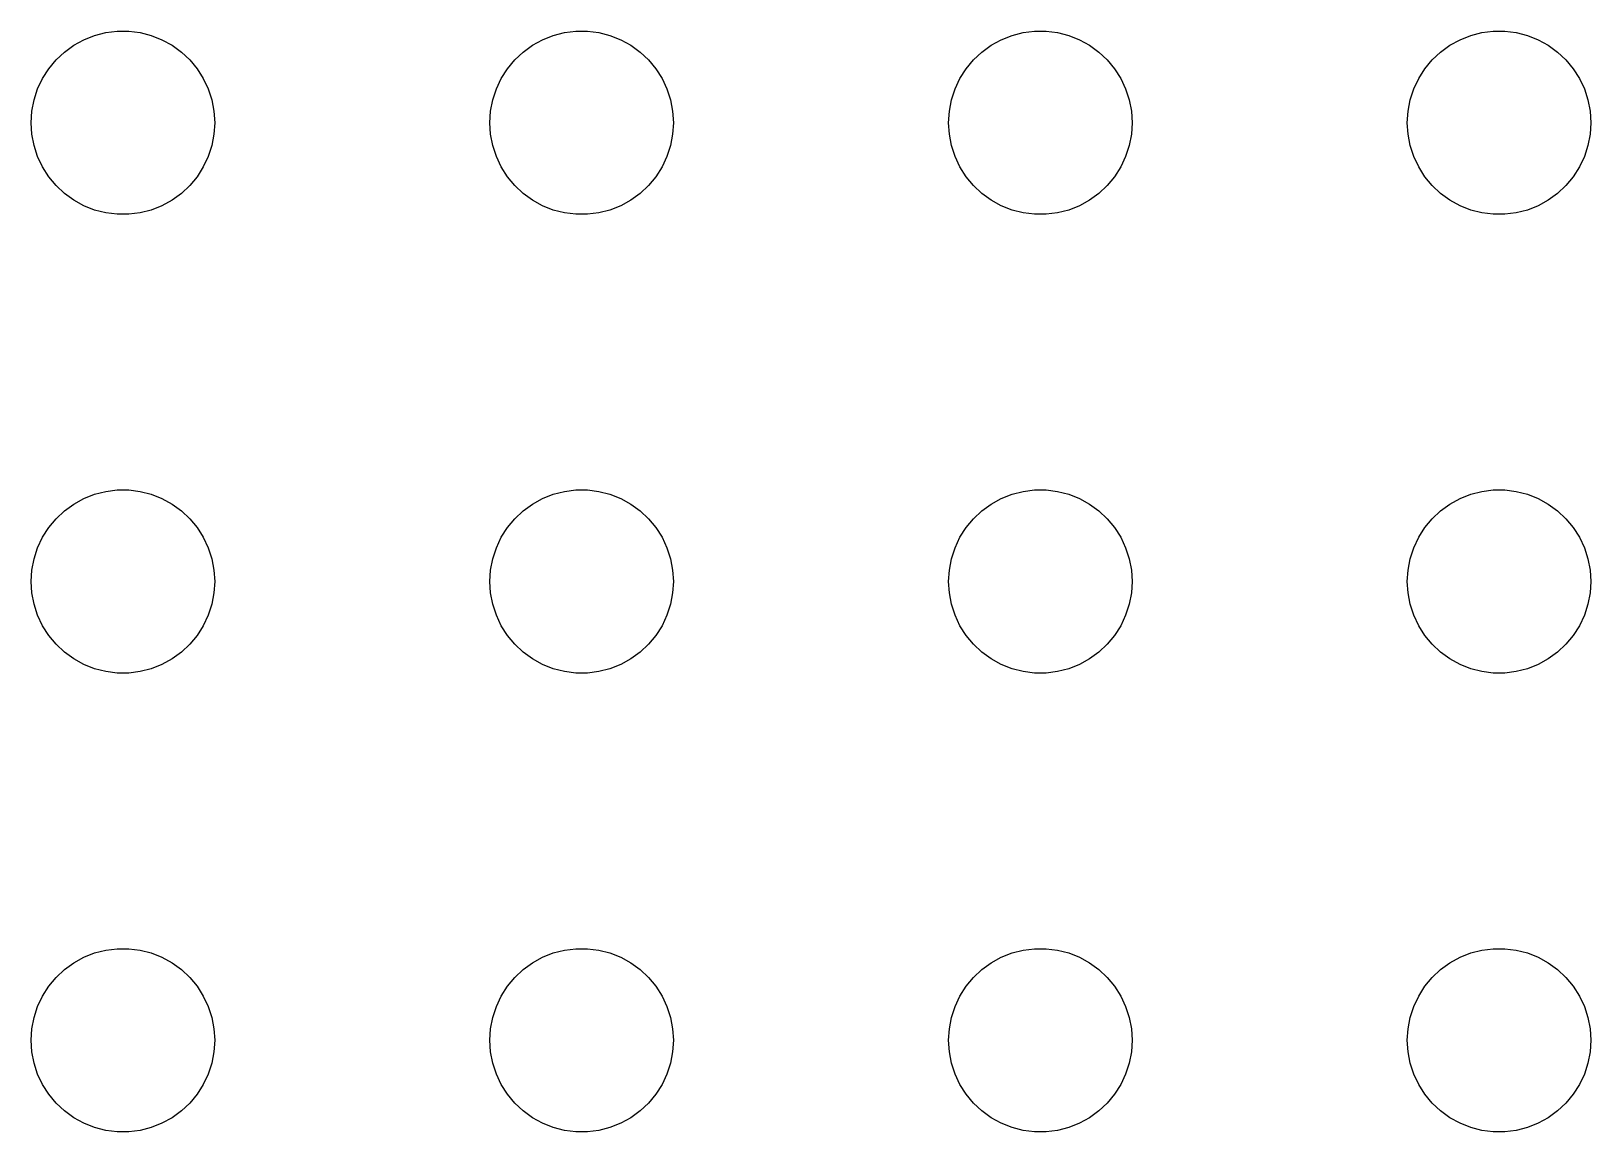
# Model space of a CAD drawing. Header units: metres. Extents: x -134 to 134, y 62 to 166.
# Drawn here: x -31.5 to -6, y 90 to 108 of the extents above; entities that cross this region are included whole.
import ezdxf

# ---------------------------------------------------------------- set-up
doc = ezdxf.new("R2010")
doc.units = ezdxf.units.M

msp = doc.modelspace()

# ---------------------------------------------------------------- linework, layer by layer
for p, q in [((-30.6387, 107.857), (-30.4635, 107.927)), ((-30.4635, 107.927), (-30.2811, 107.973)), ((-30.2811, 107.973), (-30.0942, 107.997)), ((-30.0942, 107.997), (-29.9058, 107.997)), ((-29.9058, 107.997), (-29.7189, 107.973)), ((-29.7189, 107.973), (-29.5365, 107.927)), ((-29.5365, 107.927), (-29.3613, 107.857)), ((-23.1387, 107.857), (-22.9635, 107.927)), ((-22.9635, 107.927), (-22.7811, 107.973)), ((-22.7811, 107.973), (-22.5942, 107.997)), ((-22.5942, 107.997), (-22.4058, 107.997)), ((-22.4058, 107.997), (-22.2189, 107.973)), ((-22.2189, 107.973), (-22.0365, 107.927)), ((-22.0365, 107.927), (-21.8613, 107.857)), ((-15.6387, 107.857), (-15.4635, 107.927)), ((-15.4635, 107.927), (-15.2811, 107.973)), ((-15.2811, 107.973), (-15.0942, 107.997)), ((-15.0942, 107.997), (-14.9058, 107.997)), ((-14.9058, 107.997), (-14.7189, 107.973)), ((-14.7189, 107.973), (-14.5365, 107.927)), ((-14.5365, 107.927), (-14.3613, 107.857)), ((-8.13866, 107.857), (-7.96352, 107.927)), ((-7.96352, 107.927), (-7.78107, 107.973)), ((-7.78107, 107.973), (-7.59418, 107.997)), ((-7.59418, 107.997), (-7.40581, 107.997)), ((-7.40581, 107.997), (-7.21892, 107.973)), ((-7.21892, 107.973), (-7.03647, 107.927)), ((-7.03647, 107.927), (-6.86133, 107.857)), ((-31.0934, 107.527), (-30.9561, 107.656)), ((-30.9561, 107.656), (-30.8037, 107.766)), ((-30.8037, 107.766), (-30.6387, 107.857)), ((-29.3613, 107.857), (-29.1963, 107.766)), ((-29.1963, 107.766), (-29.0439, 107.656)), ((-29.0439, 107.656), (-28.9065, 107.527)), ((-23.5934, 107.527), (-23.4561, 107.656)), ((-23.4561, 107.656), (-23.3037, 107.766)), ((-23.3037, 107.766), (-23.1387, 107.857)), ((-21.8613, 107.857), (-21.6963, 107.766)), ((-21.6963, 107.766), (-21.5439, 107.656)), ((-21.5439, 107.656), (-21.4065, 107.527)), ((-16.0934, 107.527), (-15.9561, 107.656)), ((-15.9561, 107.656), (-15.8037, 107.766)), ((-15.8037, 107.766), (-15.6387, 107.857)), ((-14.3613, 107.857), (-14.1963, 107.766)), ((-14.1963, 107.766), (-14.0439, 107.656)), ((-14.0439, 107.656), (-13.9065, 107.527)), ((-8.59344, 107.527), (-8.45613, 107.656)), ((-8.45613, 107.656), (-8.30373, 107.766)), ((-8.30373, 107.766), (-8.13866, 107.857)), ((-6.86133, 107.857), (-6.69626, 107.766)), ((-6.69626, 107.766), (-6.54385, 107.656)), ((-6.54385, 107.656), (-6.40654, 107.527)), ((-31.3145, 107.223), (-31.2135, 107.382)), ((-31.2135, 107.382), (-31.0934, 107.527)), ((-28.9065, 107.527), (-28.7865, 107.382)), ((-28.7865, 107.382), (-28.6855, 107.223)), ((-23.8145, 107.223), (-23.7135, 107.382)), ((-23.7135, 107.382), (-23.5934, 107.527)), ((-21.4065, 107.527), (-21.2865, 107.382)), ((-21.2865, 107.382), (-21.1855, 107.223)), ((-16.3145, 107.223), (-16.2135, 107.382)), ((-16.2135, 107.382), (-16.0934, 107.527)), ((-13.9065, 107.527), (-13.7865, 107.382)), ((-13.7865, 107.382), (-13.6855, 107.223)), ((-8.81445, 107.223), (-8.71352, 107.382)), ((-8.71352, 107.382), (-8.59344, 107.527)), ((-6.40654, 107.527), (-6.28647, 107.382)), ((-6.28647, 107.382), (-6.18553, 107.223)), ((-31.3947, 107.052), (-31.3145, 107.223)), ((-28.6855, 107.223), (-28.6053, 107.052)), ((-23.8947, 107.052), (-23.8145, 107.223)), ((-21.1855, 107.223), (-21.1053, 107.052)), ((-16.3947, 107.052), (-16.3145, 107.223)), ((-13.6855, 107.223), (-13.6053, 107.052)), ((-8.89465, 107.052), (-8.81445, 107.223)), ((-6.18553, 107.223), (-6.10533, 107.052)), ((-31.4882, 106.688), (-31.4529, 106.873)), ((-31.4529, 106.873), (-31.3947, 107.052)), ((-28.6053, 107.052), (-28.5471, 106.873)), ((-28.5471, 106.873), (-28.5118, 106.688)), ((-23.9882, 106.688), (-23.9529, 106.873)), ((-23.9529, 106.873), (-23.8947, 107.052)), ((-21.1053, 107.052), (-21.0471, 106.873)), ((-21.0471, 106.873), (-21.0118, 106.688)), ((-16.4882, 106.688), (-16.4529, 106.873)), ((-16.4529, 106.873), (-16.3947, 107.052)), ((-13.6053, 107.052), (-13.5471, 106.873)), ((-13.5471, 106.873), (-13.5118, 106.688)), ((-8.98816, 106.688), (-8.95287, 106.873)), ((-8.95287, 106.873), (-8.89465, 107.052)), ((-6.10533, 107.052), (-6.04712, 106.873)), ((-6.04712, 106.873), (-6.01183, 106.688)), ((-31.5, 106.5), (-31.4882, 106.688)), ((-28.5118, 106.688), (-28.5, 106.5)), ((-24, 106.5), (-23.9882, 106.688)), ((-21.0118, 106.688), (-21, 106.5)), ((-16.5, 106.5), (-16.4882, 106.688)), ((-13.5118, 106.688), (-13.5, 106.5)), ((-9, 106.5), (-8.98816, 106.688)), ((-6.01183, 106.688), (-6, 106.5)), ((-31.4882, 106.312), (-31.5, 106.5)), ((-28.5, 106.5), (-28.5118, 106.312)), ((-23.9882, 106.312), (-24, 106.5)), ((-21, 106.5), (-21.0118, 106.312)), ((-16.4882, 106.312), (-16.5, 106.5)), ((-13.5, 106.5), (-13.5118, 106.312)), ((-8.98816, 106.312), (-9, 106.5)), ((-6, 106.5), (-6.01183, 106.312)), ((-31.4529, 106.127), (-31.4882, 106.312)), ((-31.3947, 105.948), (-31.4529, 106.127)), ((-28.5471, 106.127), (-28.6053, 105.948)), ((-28.5118, 106.312), (-28.5471, 106.127)), ((-23.9529, 106.127), (-23.9882, 106.312)), ((-23.8947, 105.948), (-23.9529, 106.127)), ((-21.0471, 106.127), (-21.1053, 105.948)), ((-21.0118, 106.312), (-21.0471, 106.127)), ((-16.4529, 106.127), (-16.4882, 106.312)), ((-16.3947, 105.948), (-16.4529, 106.127)), ((-13.5471, 106.127), (-13.6053, 105.948)), ((-13.5118, 106.312), (-13.5471, 106.127)), ((-8.95287, 106.127), (-8.98816, 106.312)), ((-8.89465, 105.948), (-8.95287, 106.127)), ((-6.04712, 106.127), (-6.10533, 105.948)), ((-6.01183, 106.312), (-6.04712, 106.127)), ((-31.3145, 105.777), (-31.3947, 105.948)), ((-28.6053, 105.948), (-28.6855, 105.777)), ((-23.8145, 105.777), (-23.8947, 105.948)), ((-21.1053, 105.948), (-21.1855, 105.777)), ((-16.3145, 105.777), (-16.3947, 105.948)), ((-13.6053, 105.948), (-13.6855, 105.777)), ((-8.81445, 105.777), (-8.89465, 105.948)), ((-6.10533, 105.948), (-6.18553, 105.777)), ((-31.2135, 105.618), (-31.3145, 105.777)), ((-31.0934, 105.473), (-31.2135, 105.618)), ((-28.7865, 105.618), (-28.9065, 105.473)), ((-28.6855, 105.777), (-28.7865, 105.618)), ((-23.7135, 105.618), (-23.8145, 105.777)), ((-23.5934, 105.473), (-23.7135, 105.618)), ((-21.2865, 105.618), (-21.4065, 105.473)), ((-21.1855, 105.777), (-21.2865, 105.618)), ((-16.2135, 105.618), (-16.3145, 105.777)), ((-16.0934, 105.473), (-16.2135, 105.618)), ((-13.7865, 105.618), (-13.9065, 105.473)), ((-13.6855, 105.777), (-13.7865, 105.618)), ((-8.71352, 105.618), (-8.81445, 105.777)), ((-8.59344, 105.473), (-8.71352, 105.618)), ((-6.28647, 105.618), (-6.40654, 105.473)), ((-6.18553, 105.777), (-6.28647, 105.618)), ((-30.9561, 105.344), (-31.0934, 105.473)), ((-30.8037, 105.234), (-30.9561, 105.344)), ((-29.0439, 105.344), (-29.1963, 105.234)), ((-28.9065, 105.473), (-29.0439, 105.344)), ((-23.4561, 105.344), (-23.5934, 105.473)), ((-23.3037, 105.234), (-23.4561, 105.344)), ((-21.5439, 105.344), (-21.6963, 105.234)), ((-21.4065, 105.473), (-21.5439, 105.344)), ((-15.9561, 105.344), (-16.0934, 105.473)), ((-15.8037, 105.234), (-15.9561, 105.344)), ((-14.0439, 105.344), (-14.1963, 105.234)), ((-13.9065, 105.473), (-14.0439, 105.344)), ((-8.45613, 105.344), (-8.59344, 105.473)), ((-8.30373, 105.234), (-8.45613, 105.344)), ((-6.54385, 105.344), (-6.69626, 105.234)), ((-6.40654, 105.473), (-6.54385, 105.344)), ((-30.6387, 105.143), (-30.8037, 105.234)), ((-30.4635, 105.073), (-30.6387, 105.143)), ((-30.2811, 105.027), (-30.4635, 105.073)), ((-29.5365, 105.073), (-29.7189, 105.027)), ((-29.3613, 105.143), (-29.5365, 105.073)), ((-29.1963, 105.234), (-29.3613, 105.143)), ((-23.1387, 105.143), (-23.3037, 105.234)), ((-22.9635, 105.073), (-23.1387, 105.143)), ((-22.7811, 105.027), (-22.9635, 105.073)), ((-22.0365, 105.073), (-22.2189, 105.027)), ((-21.8613, 105.143), (-22.0365, 105.073)), ((-21.6963, 105.234), (-21.8613, 105.143)), ((-15.6387, 105.143), (-15.8037, 105.234)), ((-15.4635, 105.073), (-15.6387, 105.143)), ((-15.2811, 105.027), (-15.4635, 105.073)), ((-14.5365, 105.073), (-14.7189, 105.027)), ((-14.3613, 105.143), (-14.5365, 105.073)), ((-14.1963, 105.234), (-14.3613, 105.143)), ((-8.13866, 105.143), (-8.30373, 105.234)), ((-7.96352, 105.073), (-8.13866, 105.143)), ((-7.78107, 105.027), (-7.96352, 105.073)), ((-7.03647, 105.073), (-7.21892, 105.027)), ((-6.86133, 105.143), (-7.03647, 105.073)), ((-6.69626, 105.234), (-6.86133, 105.143)), ((-30.0942, 105.003), (-30.2811, 105.027)), ((-29.9058, 105.003), (-30.0942, 105.003)), ((-29.7189, 105.027), (-29.9058, 105.003)), ((-22.5942, 105.003), (-22.7811, 105.027)), ((-22.4058, 105.003), (-22.5942, 105.003)), ((-22.2189, 105.027), (-22.4058, 105.003)), ((-15.0942, 105.003), (-15.2811, 105.027)), ((-14.9058, 105.003), (-15.0942, 105.003)), ((-14.7189, 105.027), (-14.9058, 105.003)), ((-7.59418, 105.003), (-7.78107, 105.027)), ((-7.40581, 105.003), (-7.59418, 105.003)), ((-7.21892, 105.027), (-7.40581, 105.003)), ((-30.4635, 100.427), (-30.2811, 100.473)), ((-30.2811, 100.473), (-30.0942, 100.497)), ((-30.0942, 100.497), (-29.9058, 100.497)), ((-29.9058, 100.497), (-29.7189, 100.473)), ((-29.7189, 100.473), (-29.5365, 100.427)), ((-22.9635, 100.427), (-22.7811, 100.473)), ((-22.7811, 100.473), (-22.5942, 100.497)), ((-22.5942, 100.497), (-22.4058, 100.497)), ((-22.4058, 100.497), (-22.2189, 100.473)), ((-22.2189, 100.473), (-22.0365, 100.427)), ((-15.4635, 100.427), (-15.2811, 100.473)), ((-15.2811, 100.473), (-15.0942, 100.497)), ((-15.0942, 100.497), (-14.9058, 100.497)), ((-14.9058, 100.497), (-14.7189, 100.473)), ((-14.7189, 100.473), (-14.5365, 100.427)), ((-7.96352, 100.427), (-7.78107, 100.473)), ((-7.78107, 100.473), (-7.59418, 100.497)), ((-7.59418, 100.497), (-7.40581, 100.497)), ((-7.40581, 100.497), (-7.21892, 100.473)), ((-7.21892, 100.473), (-7.03647, 100.427)), ((-30.9561, 100.156), (-30.8037, 100.266)), ((-30.8037, 100.266), (-30.6387, 100.357)), ((-30.6387, 100.357), (-30.4635, 100.427)), ((-29.5365, 100.427), (-29.3613, 100.357)), ((-29.3613, 100.357), (-29.1963, 100.266)), ((-29.1963, 100.266), (-29.0439, 100.156)), ((-23.4561, 100.156), (-23.3037, 100.266)), ((-23.3037, 100.266), (-23.1387, 100.357)), ((-23.1387, 100.357), (-22.9635, 100.427)), ((-22.0365, 100.427), (-21.8613, 100.357)), ((-21.8613, 100.357), (-21.6963, 100.266)), ((-21.6963, 100.266), (-21.5439, 100.156)), ((-15.9561, 100.156), (-15.8037, 100.266)), ((-15.8037, 100.266), (-15.6387, 100.357)), ((-15.6387, 100.357), (-15.4635, 100.427)), ((-14.5365, 100.427), (-14.3613, 100.357)), ((-14.3613, 100.357), (-14.1963, 100.266)), ((-14.1963, 100.266), (-14.0439, 100.156)), ((-8.45613, 100.156), (-8.30373, 100.266)), ((-8.30373, 100.266), (-8.13866, 100.357)), ((-8.13866, 100.357), (-7.96352, 100.427)), ((-7.03647, 100.427), (-6.86133, 100.357)), ((-6.86133, 100.357), (-6.69626, 100.266)), ((-6.69626, 100.266), (-6.54385, 100.156)), ((-31.2135, 99.8817), (-31.0934, 100.027)), ((-31.0934, 100.027), (-30.9561, 100.156)), ((-29.0439, 100.156), (-28.9065, 100.027)), ((-28.9065, 100.027), (-28.7865, 99.8817)), ((-23.7135, 99.8817), (-23.5934, 100.027)), ((-23.5934, 100.027), (-23.4561, 100.156)), ((-21.5439, 100.156), (-21.4065, 100.027)), ((-21.4065, 100.027), (-21.2865, 99.8817)), ((-16.2135, 99.8817), (-16.0934, 100.027)), ((-16.0934, 100.027), (-15.9561, 100.156)), ((-14.0439, 100.156), (-13.9065, 100.027)), ((-13.9065, 100.027), (-13.7865, 99.8817)), ((-8.71352, 99.8817), (-8.59344, 100.027)), ((-8.59344, 100.027), (-8.45613, 100.156)), ((-6.54385, 100.156), (-6.40654, 100.027)), ((-6.40654, 100.027), (-6.28647, 99.8817)), ((-31.3947, 99.5522), (-31.3145, 99.7226)), ((-31.3145, 99.7226), (-31.2135, 99.8817)), ((-28.7865, 99.8817), (-28.6855, 99.7226)), ((-28.6855, 99.7226), (-28.6053, 99.5522)), ((-23.8947, 99.5522), (-23.8145, 99.7226)), ((-23.8145, 99.7226), (-23.7135, 99.8817)), ((-21.2865, 99.8817), (-21.1855, 99.7226)), ((-21.1855, 99.7226), (-21.1053, 99.5522)), ((-16.3947, 99.5522), (-16.3145, 99.7226)), ((-16.3145, 99.7226), (-16.2135, 99.8817)), ((-13.7865, 99.8817), (-13.6855, 99.7226)), ((-13.6855, 99.7226), (-13.6053, 99.5522)), ((-8.89465, 99.5522), (-8.81445, 99.7226)), ((-8.81445, 99.7226), (-8.71352, 99.8817)), ((-6.28647, 99.8817), (-6.18553, 99.7226)), ((-6.18553, 99.7226), (-6.10533, 99.5522)), ((-31.4529, 99.373), (-31.3947, 99.5522)), ((-28.6053, 99.5522), (-28.5471, 99.373)), ((-23.9529, 99.373), (-23.8947, 99.5522)), ((-21.1053, 99.5522), (-21.0471, 99.373)), ((-16.4529, 99.373), (-16.3947, 99.5522)), ((-13.6053, 99.5522), (-13.5471, 99.373)), ((-8.95287, 99.373), (-8.89465, 99.5522)), ((-6.10533, 99.5522), (-6.04712, 99.373)), ((-31.4882, 99.188), (-31.4529, 99.373)), ((-28.5471, 99.373), (-28.5118, 99.188)), ((-23.9882, 99.188), (-23.9529, 99.373)), ((-21.0471, 99.373), (-21.0118, 99.188)), ((-16.4882, 99.188), (-16.4529, 99.373)), ((-13.5471, 99.373), (-13.5118, 99.188)), ((-8.98816, 99.188), (-8.95287, 99.373)), ((-6.04712, 99.373), (-6.01183, 99.188)), ((-31.5, 99), (-31.4882, 99.188)), ((-31.4882, 98.812), (-31.5, 99)), ((-28.5118, 99.188), (-28.5, 99)), ((-28.5, 99), (-28.5118, 98.812)), ((-24, 99), (-23.9882, 99.188)), ((-23.9882, 98.812), (-24, 99)), ((-21.0118, 99.188), (-21, 99)), ((-21, 99), (-21.0118, 98.812)), ((-16.5, 99), (-16.4882, 99.188)), ((-16.4882, 98.812), (-16.5, 99)), ((-13.5118, 99.188), (-13.5, 99)), ((-13.5, 99), (-13.5118, 98.812)), ((-9, 99), (-8.98816, 99.188)), ((-8.98816, 98.812), (-9, 99)), ((-6.01183, 99.188), (-6, 99)), ((-6, 99), (-6.01183, 98.812)), ((-31.4529, 98.627), (-31.4882, 98.812)), ((-28.5118, 98.812), (-28.5471, 98.627)), ((-23.9529, 98.627), (-23.9882, 98.812)), ((-21.0118, 98.812), (-21.0471, 98.627)), ((-16.4529, 98.627), (-16.4882, 98.812)), ((-13.5118, 98.812), (-13.5471, 98.627)), ((-8.95287, 98.627), (-8.98816, 98.812)), ((-6.01183, 98.812), (-6.04712, 98.627)), ((-31.3947, 98.4478), (-31.4529, 98.627)), ((-31.3145, 98.2774), (-31.3947, 98.4478)), ((-28.6053, 98.4478), (-28.6855, 98.2774)), ((-28.5471, 98.627), (-28.6053, 98.4478)), ((-23.8947, 98.4478), (-23.9529, 98.627)), ((-23.8145, 98.2774), (-23.8947, 98.4478)), ((-21.1053, 98.4478), (-21.1855, 98.2774)), ((-21.0471, 98.627), (-21.1053, 98.4478)), ((-16.3947, 98.4478), (-16.4529, 98.627)), ((-16.3145, 98.2774), (-16.3947, 98.4478)), ((-13.6053, 98.4478), (-13.6855, 98.2774)), ((-13.5471, 98.627), (-13.6053, 98.4478)), ((-8.89465, 98.4478), (-8.95287, 98.627)), ((-8.81445, 98.2774), (-8.89465, 98.4478)), ((-6.10533, 98.4478), (-6.18553, 98.2774)), ((-6.04712, 98.627), (-6.10533, 98.4478)), ((-31.2135, 98.1183), (-31.3145, 98.2774)), ((-28.6855, 98.2774), (-28.7865, 98.1183)), ((-23.7135, 98.1183), (-23.8145, 98.2774)), ((-21.1855, 98.2774), (-21.2865, 98.1183)), ((-16.2135, 98.1183), (-16.3145, 98.2774)), ((-13.6855, 98.2774), (-13.7865, 98.1183)), ((-8.71352, 98.1183), (-8.81445, 98.2774)), ((-6.18553, 98.2774), (-6.28647, 98.1183)), ((-31.0934, 97.9732), (-31.2135, 98.1183)), ((-30.9561, 97.8442), (-31.0934, 97.9732)), ((-28.9065, 97.9732), (-29.0439, 97.8442)), ((-28.7865, 98.1183), (-28.9065, 97.9732)), ((-23.5934, 97.9732), (-23.7135, 98.1183)), ((-23.4561, 97.8442), (-23.5934, 97.9732)), ((-21.4065, 97.9732), (-21.5439, 97.8442)), ((-21.2865, 98.1183), (-21.4065, 97.9732)), ((-16.0934, 97.9732), (-16.2135, 98.1183)), ((-15.9561, 97.8442), (-16.0934, 97.9732)), ((-13.9065, 97.9732), (-14.0439, 97.8442)), ((-13.7865, 98.1183), (-13.9065, 97.9732)), ((-8.59344, 97.9732), (-8.71352, 98.1183)), ((-8.45613, 97.8442), (-8.59344, 97.9732)), ((-6.40654, 97.9732), (-6.54385, 97.8442)), ((-6.28647, 98.1183), (-6.40654, 97.9732)), ((-30.8037, 97.7335), (-30.9561, 97.8442)), ((-30.6387, 97.6428), (-30.8037, 97.7335)), ((-29.1963, 97.7335), (-29.3613, 97.6428)), ((-29.0439, 97.8442), (-29.1963, 97.7335)), ((-23.3037, 97.7335), (-23.4561, 97.8442)), ((-23.1387, 97.6428), (-23.3037, 97.7335)), ((-21.6963, 97.7335), (-21.8613, 97.6428)), ((-21.5439, 97.8442), (-21.6963, 97.7335)), ((-15.8037, 97.7335), (-15.9561, 97.8442)), ((-15.6387, 97.6428), (-15.8037, 97.7335)), ((-14.1963, 97.7335), (-14.3613, 97.6428)), ((-14.0439, 97.8442), (-14.1963, 97.7335)), ((-8.30373, 97.7335), (-8.45613, 97.8442)), ((-8.13866, 97.6428), (-8.30373, 97.7335)), ((-6.69626, 97.7335), (-6.86133, 97.6428)), ((-6.54385, 97.8442), (-6.69626, 97.7335)), ((-30.4635, 97.5734), (-30.6387, 97.6428)), ((-30.2811, 97.5266), (-30.4635, 97.5734)), ((-30.0942, 97.503), (-30.2811, 97.5266)), ((-29.9058, 97.503), (-30.0942, 97.503)), ((-29.7189, 97.5266), (-29.9058, 97.503)), ((-29.5365, 97.5734), (-29.7189, 97.5266)), ((-29.3613, 97.6428), (-29.5365, 97.5734)), ((-22.9635, 97.5734), (-23.1387, 97.6428)), ((-22.7811, 97.5266), (-22.9635, 97.5734)), ((-22.5942, 97.503), (-22.7811, 97.5266)), ((-22.4058, 97.503), (-22.5942, 97.503)), ((-22.2189, 97.5266), (-22.4058, 97.503)), ((-22.0365, 97.5734), (-22.2189, 97.5266)), ((-21.8613, 97.6428), (-22.0365, 97.5734)), ((-15.4635, 97.5734), (-15.6387, 97.6428)), ((-15.2811, 97.5266), (-15.4635, 97.5734)), ((-15.0942, 97.503), (-15.2811, 97.5266)), ((-14.9058, 97.503), (-15.0942, 97.503)), ((-14.7189, 97.5266), (-14.9058, 97.503)), ((-14.5365, 97.5734), (-14.7189, 97.5266)), ((-14.3613, 97.6428), (-14.5365, 97.5734)), ((-7.96352, 97.5734), (-8.13866, 97.6428)), ((-7.78107, 97.5266), (-7.96352, 97.5734)), ((-7.59418, 97.503), (-7.78107, 97.5266)), ((-7.40581, 97.503), (-7.59418, 97.503)), ((-7.21892, 97.5266), (-7.40581, 97.503)), ((-7.03647, 97.5734), (-7.21892, 97.5266)), ((-6.86133, 97.6428), (-7.03647, 97.5734)), ((-30.8037, 92.7665), (-30.6387, 92.8573)), ((-30.6387, 92.8573), (-30.4635, 92.9266)), ((-30.4635, 92.9266), (-30.2811, 92.9734)), ((-30.2811, 92.9734), (-30.0942, 92.997)), ((-30.0942, 92.997), (-29.9058, 92.997)), ((-29.9058, 92.997), (-29.7189, 92.9734)), ((-29.7189, 92.9734), (-29.5365, 92.9266)), ((-29.5365, 92.9266), (-29.3613, 92.8573)), ((-29.3613, 92.8573), (-29.1963, 92.7665)), ((-23.3037, 92.7665), (-23.1387, 92.8573)), ((-23.1387, 92.8573), (-22.9635, 92.9266)), ((-22.9635, 92.9266), (-22.7811, 92.9734)), ((-22.7811, 92.9734), (-22.5942, 92.997)), ((-22.5942, 92.997), (-22.4058, 92.997)), ((-22.4058, 92.997), (-22.2189, 92.9734)), ((-22.2189, 92.9734), (-22.0365, 92.9266)), ((-22.0365, 92.9266), (-21.8613, 92.8573)), ((-21.8613, 92.8573), (-21.6963, 92.7665)), ((-15.8037, 92.7665), (-15.6387, 92.8573)), ((-15.6387, 92.8573), (-15.4635, 92.9266)), ((-15.4635, 92.9266), (-15.2811, 92.9734)), ((-15.2811, 92.9734), (-15.0942, 92.997)), ((-15.0942, 92.997), (-14.9058, 92.997)), ((-14.9058, 92.997), (-14.7189, 92.9734)), ((-14.7189, 92.9734), (-14.5365, 92.9266)), ((-14.5365, 92.9266), (-14.3613, 92.8573)), ((-14.3613, 92.8573), (-14.1963, 92.7665)), ((-8.30373, 92.7665), (-8.13866, 92.8573)), ((-8.13866, 92.8573), (-7.96352, 92.9266)), ((-7.96352, 92.9266), (-7.78107, 92.9734)), ((-7.78107, 92.9734), (-7.59418, 92.997)), ((-7.59418, 92.997), (-7.40581, 92.997)), ((-7.40581, 92.997), (-7.21892, 92.9734)), ((-7.21892, 92.9734), (-7.03647, 92.9266)), ((-7.03647, 92.9266), (-6.86133, 92.8573)), ((-6.86133, 92.8573), (-6.69626, 92.7665)), ((-31.0934, 92.5268), (-30.9561, 92.6558)), ((-30.9561, 92.6558), (-30.8037, 92.7665)), ((-29.1963, 92.7665), (-29.0439, 92.6558)), ((-29.0439, 92.6558), (-28.9065, 92.5268)), ((-23.5934, 92.5268), (-23.4561, 92.6558)), ((-23.4561, 92.6558), (-23.3037, 92.7665)), ((-21.6963, 92.7665), (-21.5439, 92.6558)), ((-21.5439, 92.6558), (-21.4065, 92.5268)), ((-16.0934, 92.5268), (-15.9561, 92.6558)), ((-15.9561, 92.6558), (-15.8037, 92.7665)), ((-14.1963, 92.7665), (-14.0439, 92.6558)), ((-14.0439, 92.6558), (-13.9065, 92.5268)), ((-8.59344, 92.5268), (-8.45613, 92.6558)), ((-8.45613, 92.6558), (-8.30373, 92.7665)), ((-6.69626, 92.7665), (-6.54385, 92.6558)), ((-6.54385, 92.6558), (-6.40654, 92.5268)), ((-31.3145, 92.2226), (-31.2135, 92.3817)), ((-31.2135, 92.3817), (-31.0934, 92.5268)), ((-28.9065, 92.5268), (-28.7865, 92.3817)), ((-28.7865, 92.3817), (-28.6855, 92.2226)), ((-23.8145, 92.2226), (-23.7135, 92.3817)), ((-23.7135, 92.3817), (-23.5934, 92.5268)), ((-21.4065, 92.5268), (-21.2865, 92.3817)), ((-21.2865, 92.3817), (-21.1855, 92.2226)), ((-16.3145, 92.2226), (-16.2135, 92.3817)), ((-16.2135, 92.3817), (-16.0934, 92.5268)), ((-13.9065, 92.5268), (-13.7865, 92.3817)), ((-13.7865, 92.3817), (-13.6855, 92.2226)), ((-8.81445, 92.2226), (-8.71352, 92.3817)), ((-8.71352, 92.3817), (-8.59344, 92.5268)), ((-6.40654, 92.5268), (-6.28647, 92.3817)), ((-6.28647, 92.3817), (-6.18553, 92.2226)), ((-31.3947, 92.0522), (-31.3145, 92.2226)), ((-28.6855, 92.2226), (-28.6053, 92.0522)), ((-23.8947, 92.0522), (-23.8145, 92.2226)), ((-21.1855, 92.2226), (-21.1053, 92.0522)), ((-16.3947, 92.0522), (-16.3145, 92.2226)), ((-13.6855, 92.2226), (-13.6053, 92.0522)), ((-8.89465, 92.0522), (-8.81445, 92.2226)), ((-6.18553, 92.2226), (-6.10533, 92.0522)), ((-31.4882, 91.688), (-31.4529, 91.873)), ((-31.4529, 91.873), (-31.3947, 92.0522)), ((-28.6053, 92.0522), (-28.5471, 91.873)), ((-28.5471, 91.873), (-28.5118, 91.688)), ((-23.9882, 91.688), (-23.9529, 91.873)), ((-23.9529, 91.873), (-23.8947, 92.0522)), ((-21.1053, 92.0522), (-21.0471, 91.873)), ((-21.0471, 91.873), (-21.0118, 91.688)), ((-16.4882, 91.688), (-16.4529, 91.873)), ((-16.4529, 91.873), (-16.3947, 92.0522)), ((-13.6053, 92.0522), (-13.5471, 91.873)), ((-13.5471, 91.873), (-13.5118, 91.688)), ((-8.98816, 91.688), (-8.95287, 91.873)), ((-8.95287, 91.873), (-8.89465, 92.0522)), ((-6.10533, 92.0522), (-6.04712, 91.873)), ((-6.04712, 91.873), (-6.01183, 91.688)), ((-31.5, 91.5), (-31.4882, 91.688)), ((-28.5118, 91.688), (-28.5, 91.5)), ((-24, 91.5), (-23.9882, 91.688)), ((-21.0118, 91.688), (-21, 91.5)), ((-16.5, 91.5), (-16.4882, 91.688)), ((-13.5118, 91.688), (-13.5, 91.5)), ((-9, 91.5), (-8.98816, 91.688)), ((-6.01183, 91.688), (-6, 91.5)), ((-31.4882, 91.312), (-31.5, 91.5)), ((-31.4529, 91.127), (-31.4882, 91.312)), ((-28.5118, 91.312), (-28.5471, 91.127)), ((-28.5, 91.5), (-28.5118, 91.312)), ((-23.9882, 91.312), (-24, 91.5)), ((-23.9529, 91.127), (-23.9882, 91.312)), ((-21.0118, 91.312), (-21.0471, 91.127)), ((-21, 91.5), (-21.0118, 91.312)), ((-16.4882, 91.312), (-16.5, 91.5)), ((-16.4529, 91.127), (-16.4882, 91.312)), ((-13.5118, 91.312), (-13.5471, 91.127)), ((-13.5, 91.5), (-13.5118, 91.312)), ((-8.98816, 91.312), (-9, 91.5)), ((-8.95287, 91.127), (-8.98816, 91.312)), ((-6.01183, 91.312), (-6.04712, 91.127)), ((-6, 91.5), (-6.01183, 91.312)), ((-31.3947, 90.9478), (-31.4529, 91.127)), ((-28.5471, 91.127), (-28.6053, 90.9478)), ((-23.8947, 90.9478), (-23.9529, 91.127)), ((-21.0471, 91.127), (-21.1053, 90.9478)), ((-16.3947, 90.9478), (-16.4529, 91.127)), ((-13.5471, 91.127), (-13.6053, 90.9478)), ((-8.89465, 90.9478), (-8.95287, 91.127)), ((-6.04712, 91.127), (-6.10533, 90.9478)), ((-31.3145, 90.7774), (-31.3947, 90.9478)), ((-28.6053, 90.9478), (-28.6855, 90.7774)), ((-23.8145, 90.7774), (-23.8947, 90.9478)), ((-21.1053, 90.9478), (-21.1855, 90.7774)), ((-16.3145, 90.7774), (-16.3947, 90.9478)), ((-13.6053, 90.9478), (-13.6855, 90.7774)), ((-8.81445, 90.7774), (-8.89465, 90.9478)), ((-6.10533, 90.9478), (-6.18553, 90.7774)), ((-31.2135, 90.6183), (-31.3145, 90.7774)), ((-31.0934, 90.4732), (-31.2135, 90.6183)), ((-28.7865, 90.6183), (-28.9065, 90.4732)), ((-28.6855, 90.7774), (-28.7865, 90.6183)), ((-23.7135, 90.6183), (-23.8145, 90.7774)), ((-23.5934, 90.4732), (-23.7135, 90.6183)), ((-21.2865, 90.6183), (-21.4065, 90.4732)), ((-21.1855, 90.7774), (-21.2865, 90.6183)), ((-16.2135, 90.6183), (-16.3145, 90.7774)), ((-16.0934, 90.4732), (-16.2135, 90.6183)), ((-13.7865, 90.6183), (-13.9065, 90.4732)), ((-13.6855, 90.7774), (-13.7865, 90.6183)), ((-8.71352, 90.6183), (-8.81445, 90.7774)), ((-8.59344, 90.4732), (-8.71352, 90.6183)), ((-6.28647, 90.6183), (-6.40654, 90.4732)), ((-6.18553, 90.7774), (-6.28647, 90.6183)), ((-30.9561, 90.3442), (-31.0934, 90.4732)), ((-30.8037, 90.2335), (-30.9561, 90.3442)), ((-29.0439, 90.3442), (-29.1963, 90.2335)), ((-28.9065, 90.4732), (-29.0439, 90.3442)), ((-23.4561, 90.3442), (-23.5934, 90.4732)), ((-23.3037, 90.2335), (-23.4561, 90.3442)), ((-21.5439, 90.3442), (-21.6963, 90.2335)), ((-21.4065, 90.4732), (-21.5439, 90.3442)), ((-15.9561, 90.3442), (-16.0934, 90.4732)), ((-15.8037, 90.2335), (-15.9561, 90.3442)), ((-14.0439, 90.3442), (-14.1963, 90.2335)), ((-13.9065, 90.4732), (-14.0439, 90.3442)), ((-8.45613, 90.3442), (-8.59344, 90.4732)), ((-8.30373, 90.2335), (-8.45613, 90.3442)), ((-6.54385, 90.3442), (-6.69626, 90.2335)), ((-6.40654, 90.4732), (-6.54385, 90.3442)), ((-30.6387, 90.1428), (-30.8037, 90.2335)), ((-30.4635, 90.0734), (-30.6387, 90.1428)), ((-30.2811, 90.0266), (-30.4635, 90.0734)), ((-30.0942, 90.003), (-30.2811, 90.0266)), ((-29.7189, 90.0266), (-29.9058, 90.003)), ((-29.5365, 90.0734), (-29.7189, 90.0266)), ((-29.3613, 90.1428), (-29.5365, 90.0734)), ((-29.1963, 90.2335), (-29.3613, 90.1428)), ((-23.1387, 90.1428), (-23.3037, 90.2335)), ((-22.9635, 90.0734), (-23.1387, 90.1428)), ((-22.7811, 90.0266), (-22.9635, 90.0734)), ((-22.5942, 90.003), (-22.7811, 90.0266)), ((-22.2189, 90.0266), (-22.4058, 90.003)), ((-22.0365, 90.0734), (-22.2189, 90.0266)), ((-21.8613, 90.1428), (-22.0365, 90.0734)), ((-21.6963, 90.2335), (-21.8613, 90.1428)), ((-15.6387, 90.1428), (-15.8037, 90.2335)), ((-15.4635, 90.0734), (-15.6387, 90.1428)), ((-15.2811, 90.0266), (-15.4635, 90.0734)), ((-15.0942, 90.003), (-15.2811, 90.0266)), ((-14.7189, 90.0266), (-14.9058, 90.003)), ((-14.5365, 90.0734), (-14.7189, 90.0266)), ((-14.3613, 90.1428), (-14.5365, 90.0734)), ((-14.1963, 90.2335), (-14.3613, 90.1428)), ((-8.13866, 90.1428), (-8.30373, 90.2335)), ((-7.96352, 90.0734), (-8.13866, 90.1428)), ((-7.78107, 90.0266), (-7.96352, 90.0734)), ((-7.59418, 90.003), (-7.78107, 90.0266)), ((-7.21892, 90.0266), (-7.40581, 90.003)), ((-7.03647, 90.0734), (-7.21892, 90.0266)), ((-6.86133, 90.1428), (-7.03647, 90.0734)), ((-6.69626, 90.2335), (-6.86133, 90.1428)), ((-29.9058, 90.003), (-30.0942, 90.003)), ((-22.4058, 90.003), (-22.5942, 90.003)), ((-14.9058, 90.003), (-15.0942, 90.003)), ((-7.40581, 90.003), (-7.59418, 90.003))]:
    msp.add_line(p, q)

doc.saveas('drawing.dxf')
